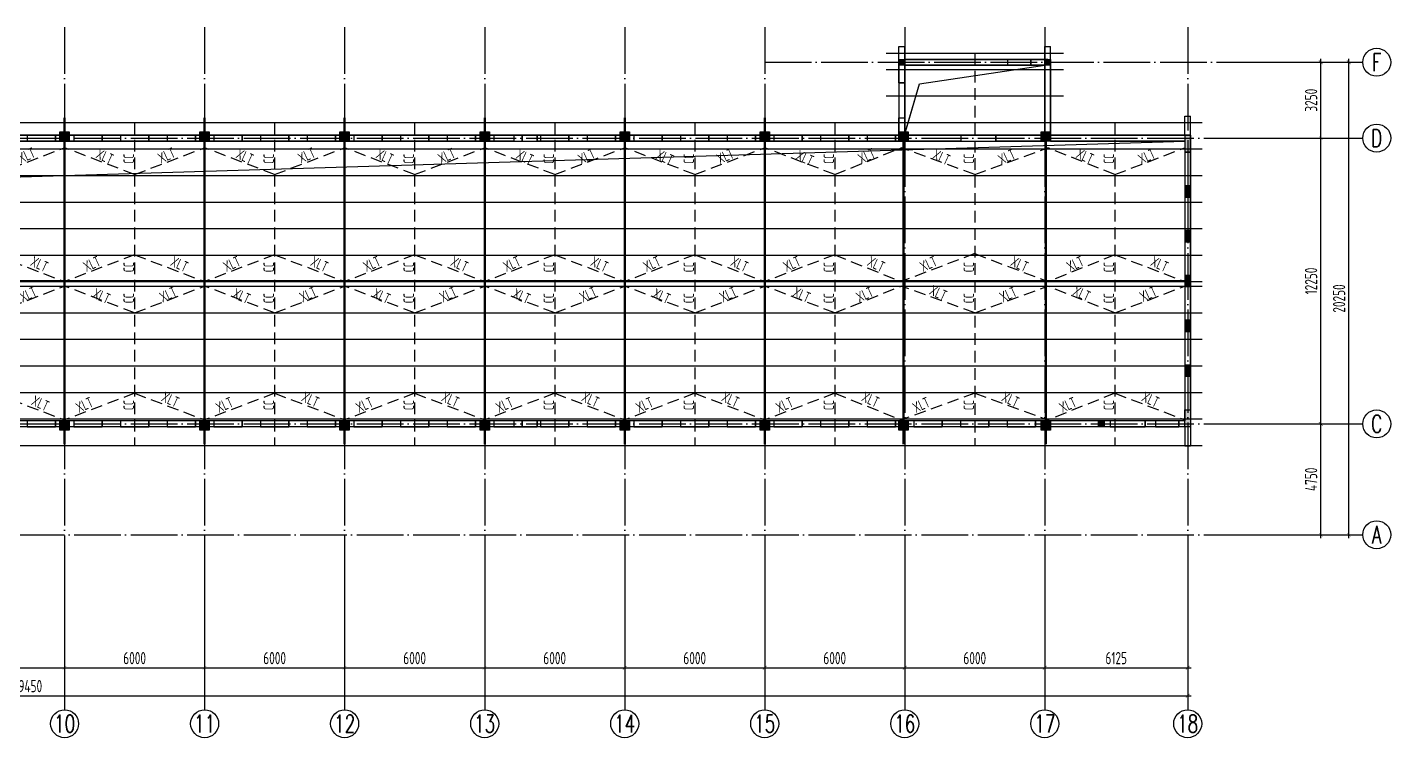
# Model space of a CAD drawing. Extents: x -159214 to 158333, y 7819 to 689505.
# Drawn here: x -100789 to -42364, y 282470 to 312920 of the extents above; entities that cross this region are included whole.
import ezdxf
from ezdxf.enums import TextEntityAlignment as Align

# ---------------------------------------------------------------- set-up
doc = ezdxf.new("R2010")
doc.units = 0
doc.header["$LTSCALE"] = 1000
doc.header["$PDMODE"] = 3
doc.linetypes.add('DASHED', pattern=[0.75, 0.5, -0.25])
doc.linetypes.add('DOTE', pattern=[2.42, 2, -0.2, 0.02, -0.2])
doc.layers.get('0').update_dxf_attribs({"linetype": 'CONTINUOUS'})
doc.layers.get('Defpoints').update_dxf_attribs({"linetype": 'CONTINUOUS'})
for name, color, linetype in [('d-一层结构平面', 4, 'CONTINUOUS'), ('d-檩条布置', 7, 'CONTINUOUS'), ('d-轴线', 7, 'CONTINUOUS'), ('系杆编号', 7, 'CONTINUOUS'), ('邓-AXIS', 1, 'DOTE'), ('邓-AXIS_DIM', 3, 'CONTINUOUS'), ('邓-AXIS_NUM', 7, 'CONTINUOUS'), ('邓-BEAM_BR', 4, 'DASHED'), ('邓-BEAM_WA', 4, 'DASHED'), ('邓-COLU', 7, 'CONTINUOUS'), ('邓-COLU_HATCH', 8, 'CONTINUOUS'), ('邓-DIM', 3, 'CONTINUOUS'), ('邓-STPM_RBEAM_THICK', 3, 'CONTINUOUS'), ('邓-STPM_SBEAM_THICK', 2, 'CONTINUOUS'), ('邓-STWM_PL_THIN', 2, 'CONTINUOUS'), ('邓-STWM_XLT_TNDSH', 6, 'DASHED'), ('邓-STWM_ZLT_TNDSH', 6, 'DASHED'), ('邓-TEXT', 7, 'CONTINUOUS'), ('邓-WALL', 2, 'CONTINUOUS'), ('邓-WALL_BR', 2, 'CONTINUOUS')]:
    doc.layers.add(name, color=color, linetype=linetype)
doc.styles.add('TSSD_Axis', font='complex.shx', dxfattribs={"width": 0.7, "bigfont": 'hztxt.shx'})
doc.styles.add('TSSD_Dimension', font='tssdeng.shx', dxfattribs={"width": 0.7, "bigfont": 'Hztxt.shx'})
doc.styles.add('TSSD_Label', font='tssdeng.shx', dxfattribs={"width": 0.7, "bigfont": 'Hztxt.shx'})
doc.dimstyles.new('TSSD_150_150', dxfattribs={"dimtxt": 525, "dimasz": 150, "dimexe": 150, "dimexo": 375, "dimgap": 150, "dimtad": 1, "dimdec": 0, "dimzin": 0, "dimdsep": 46, "dimtxsty": 'TSSD_Dimension', "dimblk": 'ARCHTICK', "dimblk1": 'ARCHTICK', "dimblk2": 'ARCHTICK', "dimcen": 0, "dimdle": 150, "dimclrt": 7, "dimadec": 0, "dimazin": 0, "dimtfac": 1, "dimtdec": 0, "dimtix": 1, "dimtmove": 2, "dimatfit": 3, "dimfxl": 1, "dimtolj": 1, "dimtzin": 0, "dimarcsym": 0})

# ---------------------------------------------------------------- blocks, each defined once
blk = doc.blocks.new('ts_axno')
at = {"color": 0, "linetype": 'ByBlock', "lineweight": -2}
blk.add_circle((0, 0), 0.5, dxfattribs=at)
at = {"color": 0, "linetype": 'ByBlock', "lineweight": -2, "style": 'TSSD_Axis', "width": 0.7}
blk.add_attdef('A', text='', height=0.6, dxfattribs=at).set_placement((0, 0), align=Align.MIDDLE_CENTER)
blk = doc.blocks.new('_ArchTick')
at = {"color": 0, "linetype": 'ByBlock', "const_width": 0.1}
blk.add_lwpolyline([(-0.53, -0.53), (0.53, 0.53)], dxfattribs=at)
blk = doc.blocks.new('*D138')
at = {"layer": 'Defpoints', "color": 0}
for p in [(45325, -18500), (51325, -18500), (51325, -22700)]:
    blk.add_point(p, dxfattribs=at)
at = {"layer": '邓-AXIS_DIM', "color": 0, "lineweight": -2}
for p, q in [((45325, -18875), (45325, -22850)), ((51325, -18875), (51325, -22850)), ((45175, -22700), (51475, -22700))]:
    blk.add_line(p, q, dxfattribs=at)
at = {"layer": '邓-AXIS_DIM', "color": 0, "lineweight": -2, "xscale": 150, "yscale": 150, "zscale": 150, "rotation": 180}
blk.add_blockref('_ArchTick', (45325, -22700), dxfattribs=at)
at = {"layer": '邓-AXIS_DIM', "color": 0, "lineweight": -2, "xscale": 150, "yscale": 150, "zscale": 150}
blk.add_blockref('_ArchTick', (51325, -22700), dxfattribs=at)
at = {"layer": '邓-AXIS_DIM', "color": 7, "insert": (48325, -22287.5), "char_height": 525, "attachment_point": 5, "style": 'TSSD_Dimension'}
blk.add_mtext('\\A1;6000', dxfattribs=at)
blk = doc.blocks.new('*D139')
at = {"layer": 'Defpoints', "color": 0}
for p in [(51325, -18500), (57325, -18500), (57325, -22700)]:
    blk.add_point(p, dxfattribs=at)
at = {"layer": '邓-AXIS_DIM', "color": 0, "lineweight": -2}
for p, q in [((51325, -18875), (51325, -22850)), ((57325, -18875), (57325, -22850)), ((51175, -22700), (57475, -22700))]:
    blk.add_line(p, q, dxfattribs=at)
at = {"layer": '邓-AXIS_DIM', "color": 0, "lineweight": -2, "xscale": 150, "yscale": 150, "zscale": 150, "rotation": 180}
blk.add_blockref('_ArchTick', (51325, -22700), dxfattribs=at)
at = {"layer": '邓-AXIS_DIM', "color": 0, "lineweight": -2, "xscale": 150, "yscale": 150, "zscale": 150}
blk.add_blockref('_ArchTick', (57325, -22700), dxfattribs=at)
at = {"layer": '邓-AXIS_DIM', "color": 7, "insert": (54325, -22287.5), "char_height": 525, "attachment_point": 5, "style": 'TSSD_Dimension'}
blk.add_mtext('\\A1;6000', dxfattribs=at)
blk = doc.blocks.new('*D140')
at = {"layer": 'Defpoints', "color": 0}
for p in [(57325, -18500), (63325, -18500), (63325, -22700)]:
    blk.add_point(p, dxfattribs=at)
at = {"layer": '邓-AXIS_DIM', "color": 0, "lineweight": -2}
for p, q in [((57325, -18875), (57325, -22850)), ((63325, -18875), (63325, -22850)), ((57175, -22700), (63475, -22700))]:
    blk.add_line(p, q, dxfattribs=at)
at = {"layer": '邓-AXIS_DIM', "color": 0, "lineweight": -2, "xscale": 150, "yscale": 150, "zscale": 150, "rotation": 180}
blk.add_blockref('_ArchTick', (57325, -22700), dxfattribs=at)
at = {"layer": '邓-AXIS_DIM', "color": 0, "lineweight": -2, "xscale": 150, "yscale": 150, "zscale": 150}
blk.add_blockref('_ArchTick', (63325, -22700), dxfattribs=at)
at = {"layer": '邓-AXIS_DIM', "color": 7, "insert": (60325, -22287.5), "char_height": 525, "attachment_point": 5, "style": 'TSSD_Dimension'}
blk.add_mtext('\\A1;6000', dxfattribs=at)
blk = doc.blocks.new('*D141')
at = {"layer": 'Defpoints', "color": 0}
for p in [(63325, -18500), (69325, -18500), (69325, -22700)]:
    blk.add_point(p, dxfattribs=at)
at = {"layer": '邓-AXIS_DIM', "color": 0, "lineweight": -2}
for p, q in [((63325, -18875), (63325, -22850)), ((69325, -18875), (69325, -22850)), ((63175, -22700), (69475, -22700))]:
    blk.add_line(p, q, dxfattribs=at)
at = {"layer": '邓-AXIS_DIM', "color": 0, "lineweight": -2, "xscale": 150, "yscale": 150, "zscale": 150, "rotation": 180}
blk.add_blockref('_ArchTick', (63325, -22700), dxfattribs=at)
at = {"layer": '邓-AXIS_DIM', "color": 0, "lineweight": -2, "xscale": 150, "yscale": 150, "zscale": 150}
blk.add_blockref('_ArchTick', (69325, -22700), dxfattribs=at)
at = {"layer": '邓-AXIS_DIM', "color": 7, "insert": (66325, -22287.5), "char_height": 525, "attachment_point": 5, "style": 'TSSD_Dimension'}
blk.add_mtext('\\A1;6000', dxfattribs=at)
blk = doc.blocks.new('*D142')
at = {"layer": 'Defpoints', "color": 0}
for p in [(69325, -18500), (75325, -18500), (75325, -22700)]:
    blk.add_point(p, dxfattribs=at)
at = {"layer": '邓-AXIS_DIM', "color": 0, "lineweight": -2}
for p, q in [((69325, -18875), (69325, -22850)), ((75325, -18875), (75325, -22850)), ((69175, -22700), (75475, -22700))]:
    blk.add_line(p, q, dxfattribs=at)
at = {"layer": '邓-AXIS_DIM', "color": 0, "lineweight": -2, "xscale": 150, "yscale": 150, "zscale": 150, "rotation": 180}
blk.add_blockref('_ArchTick', (69325, -22700), dxfattribs=at)
at = {"layer": '邓-AXIS_DIM', "color": 0, "lineweight": -2, "xscale": 150, "yscale": 150, "zscale": 150}
blk.add_blockref('_ArchTick', (75325, -22700), dxfattribs=at)
at = {"layer": '邓-AXIS_DIM', "color": 7, "insert": (72325, -22287.5), "char_height": 525, "attachment_point": 5, "style": 'TSSD_Dimension'}
blk.add_mtext('\\A1;6000', dxfattribs=at)
blk = doc.blocks.new('*D143')
at = {"layer": 'Defpoints', "color": 0}
for p in [(75325, -18500), (81325, -18500), (81325, -22700)]:
    blk.add_point(p, dxfattribs=at)
at = {"layer": '邓-AXIS_DIM', "color": 0, "lineweight": -2}
for p, q in [((75325, -18875), (75325, -22850)), ((81325, -18875), (81325, -22850)), ((75175, -22700), (81475, -22700))]:
    blk.add_line(p, q, dxfattribs=at)
at = {"layer": '邓-AXIS_DIM', "color": 0, "lineweight": -2, "xscale": 150, "yscale": 150, "zscale": 150, "rotation": 180}
blk.add_blockref('_ArchTick', (75325, -22700), dxfattribs=at)
at = {"layer": '邓-AXIS_DIM', "color": 0, "lineweight": -2, "xscale": 150, "yscale": 150, "zscale": 150}
blk.add_blockref('_ArchTick', (81325, -22700), dxfattribs=at)
at = {"layer": '邓-AXIS_DIM', "color": 7, "insert": (78325, -22287.5), "char_height": 525, "attachment_point": 5, "style": 'TSSD_Dimension'}
blk.add_mtext('\\A1;6000', dxfattribs=at)
blk = doc.blocks.new('*D144')
at = {"layer": 'Defpoints', "color": 0}
for p in [(81325, -18500), (87325, -18500), (87325, -22700)]:
    blk.add_point(p, dxfattribs=at)
at = {"layer": '邓-AXIS_DIM', "color": 0, "lineweight": -2}
for p, q in [((81325, -18875), (81325, -22850)), ((87325, -18875), (87325, -22850)), ((81175, -22700), (87475, -22700))]:
    blk.add_line(p, q, dxfattribs=at)
at = {"layer": '邓-AXIS_DIM', "color": 0, "lineweight": -2, "xscale": 150, "yscale": 150, "zscale": 150, "rotation": 180}
blk.add_blockref('_ArchTick', (81325, -22700), dxfattribs=at)
at = {"layer": '邓-AXIS_DIM', "color": 0, "lineweight": -2, "xscale": 150, "yscale": 150, "zscale": 150}
blk.add_blockref('_ArchTick', (87325, -22700), dxfattribs=at)
at = {"layer": '邓-AXIS_DIM', "color": 7, "insert": (84325, -22287.5), "char_height": 525, "attachment_point": 5, "style": 'TSSD_Dimension'}
blk.add_mtext('\\A1;6000', dxfattribs=at)
blk = doc.blocks.new('*D145')
at = {"layer": 'Defpoints', "color": 0}
for p in [(87325, -18500), (93325, -18500), (93325, -22700)]:
    blk.add_point(p, dxfattribs=at)
at = {"layer": '邓-AXIS_DIM', "color": 0, "lineweight": -2}
for p, q in [((87325, -18875), (87325, -22850)), ((93325, -18875), (93325, -22850)), ((87175, -22700), (93475, -22700))]:
    blk.add_line(p, q, dxfattribs=at)
at = {"layer": '邓-AXIS_DIM', "color": 0, "lineweight": -2, "xscale": 150, "yscale": 150, "zscale": 150, "rotation": 180}
blk.add_blockref('_ArchTick', (87325, -22700), dxfattribs=at)
at = {"layer": '邓-AXIS_DIM', "color": 0, "lineweight": -2, "xscale": 150, "yscale": 150, "zscale": 150}
blk.add_blockref('_ArchTick', (93325, -22700), dxfattribs=at)
at = {"layer": '邓-AXIS_DIM', "color": 7, "insert": (90325, -22287.5), "char_height": 525, "attachment_point": 5, "style": 'TSSD_Dimension'}
blk.add_mtext('\\A1;6000', dxfattribs=at)
blk = doc.blocks.new('*D146')
at = {"layer": 'Defpoints', "color": 0}
for p in [(93325, -18500), (99450, -18500), (99450, -22700)]:
    blk.add_point(p, dxfattribs=at)
at = {"layer": '邓-AXIS_DIM', "color": 0, "lineweight": -2}
for p, q in [((93325, -18875), (93325, -22850)), ((99450, -18875), (99450, -22850)), ((93175, -22700), (99600, -22700))]:
    blk.add_line(p, q, dxfattribs=at)
at = {"layer": '邓-AXIS_DIM', "color": 0, "lineweight": -2, "xscale": 150, "yscale": 150, "zscale": 150, "rotation": 180}
blk.add_blockref('_ArchTick', (93325, -22700), dxfattribs=at)
at = {"layer": '邓-AXIS_DIM', "color": 0, "lineweight": -2, "xscale": 150, "yscale": 150, "zscale": 150}
blk.add_blockref('_ArchTick', (99450, -22700), dxfattribs=at)
at = {"layer": '邓-AXIS_DIM', "color": 7, "insert": (96387.5, -22287.5), "char_height": 525, "attachment_point": 5, "style": 'TSSD_Dimension'}
blk.add_mtext('\\A1;6125', dxfattribs=at)
blk = doc.blocks.new('*D147')
at = {"layer": 'Defpoints', "color": 0}
for p in [(0, -18500), (99450, -18500), (99450, -23900)]:
    blk.add_point(p, dxfattribs=at)
at = {"layer": '邓-AXIS_DIM', "color": 0, "lineweight": -2}
for p, q in [((0, -18875), (0, -24050)), ((99450, -18875), (99450, -24050)), ((-150, -23900), (99600, -23900))]:
    blk.add_line(p, q, dxfattribs=at)
at = {"layer": '邓-AXIS_DIM', "color": 0, "lineweight": -2, "xscale": 150, "yscale": 150, "zscale": 150, "rotation": 180}
blk.add_blockref('_ArchTick', (0, -23900), dxfattribs=at)
at = {"layer": '邓-AXIS_DIM', "color": 0, "lineweight": -2, "xscale": 150, "yscale": 150, "zscale": 150}
blk.add_blockref('_ArchTick', (99450, -23900), dxfattribs=at)
at = {"layer": '邓-AXIS_DIM', "color": 7, "insert": (49725, -23487.5), "char_height": 525, "attachment_point": 5, "style": 'TSSD_Dimension'}
blk.add_mtext('\\A1;99450', dxfattribs=at)
blk = doc.blocks.new('*D161')
at = {"layer": 'Defpoints', "color": 0}
for p in [(100950, -12250), (105150, -12250), (100871, -17000)]:
    blk.add_point(p, dxfattribs=at)
at = {"layer": '邓-AXIS_DIM', "color": 0, "lineweight": -2}
for p, q in [((101325, -12250), (105300, -12250)), ((105150, -17150), (105150, -12100)), ((101246, -17000), (105300, -17000))]:
    blk.add_line(p, q, dxfattribs=at)
at = {"layer": '邓-AXIS_DIM', "color": 0, "lineweight": -2, "xscale": 150, "yscale": 150, "zscale": 150}
for p, rotation in [((105150, -12250), 90), ((105150, -17000), 270)]:
    blk.add_blockref('_ArchTick', p, dxfattribs=dict(at, rotation=rotation))
at = {"layer": '邓-AXIS_DIM', "color": 7, "insert": (104738, -14625), "char_height": 525, "attachment_point": 5, "rotation": 90, "style": 'TSSD_Dimension'}
blk.add_mtext('\\A1;4750', dxfattribs=at)
blk = doc.blocks.new('*D162')
at = {"layer": 'Defpoints', "color": 0}
for p in [(100950, 0), (105150, 0), (100950, -12250)]:
    blk.add_point(p, dxfattribs=at)
at = {"layer": '邓-AXIS_DIM', "color": 0, "lineweight": -2}
for p, q in [((105150, -12400), (105150, 150)), ((101325, 0), (105300, 0)), ((101325, -12250), (105300, -12250))]:
    blk.add_line(p, q, dxfattribs=at)
at = {"layer": '邓-AXIS_DIM', "color": 0, "lineweight": -2, "xscale": 150, "yscale": 150, "zscale": 150}
for p, rotation in [((105150, 0), 90), ((105150, -12250), 270)]:
    blk.add_blockref('_ArchTick', p, dxfattribs=dict(at, rotation=rotation))
at = {"layer": '邓-AXIS_DIM', "color": 7, "insert": (104737.5, -6125), "char_height": 525, "attachment_point": 5, "rotation": 90, "style": 'TSSD_Dimension'}
blk.add_mtext('\\A1;12250', dxfattribs=at)
blk = doc.blocks.new('*D163')
at = {"layer": 'Defpoints', "color": 0}
for p in [(100950, 3250), (105150, 3250), (100950, 0)]:
    blk.add_point(p, dxfattribs=at)
at = {"layer": '邓-AXIS_DIM', "color": 0, "lineweight": -2}
for p, q in [((101325, 3250), (105300, 3250)), ((105150, -150), (105150, 3400)), ((101325, 0), (105300, 0))]:
    blk.add_line(p, q, dxfattribs=at)
at = {"layer": '邓-AXIS_DIM', "color": 0, "lineweight": -2, "xscale": 150, "yscale": 150, "zscale": 150}
for p, rotation in [((105150, 3250), 90), ((105150, 0), 270)]:
    blk.add_blockref('_ArchTick', p, dxfattribs=dict(at, rotation=rotation))
at = {"layer": '邓-AXIS_DIM', "color": 7, "insert": (104737.5, 1625), "char_height": 525, "attachment_point": 5, "rotation": 90, "style": 'TSSD_Dimension'}
blk.add_mtext('\\A1;3250', dxfattribs=at)
blk = doc.blocks.new('*D164')
at = {"layer": 'Defpoints', "color": 0}
for p in [(100950, 3250), (106350, 3250), (100950, -17000)]:
    blk.add_point(p, dxfattribs=at)
at = {"layer": '邓-AXIS_DIM', "color": 0, "lineweight": -2}
for p, q in [((101325, 3250), (106500, 3250)), ((106350, -17150), (106350, 3400)), ((101325, -17000), (106500, -17000))]:
    blk.add_line(p, q, dxfattribs=at)
at = {"layer": '邓-AXIS_DIM', "color": 0, "lineweight": -2, "xscale": 150, "yscale": 150, "zscale": 150}
for p, rotation in [((106350, 3250), 90), ((106350, -17000), 270)]:
    blk.add_blockref('_ArchTick', p, dxfattribs=dict(at, rotation=rotation))
at = {"layer": '邓-AXIS_DIM', "color": 7, "insert": (105937.5, -6875), "char_height": 525, "attachment_point": 5, "rotation": 90, "style": 'TSSD_Dimension'}
blk.add_mtext('\\A1;20250', dxfattribs=at)
blk = doc.blocks.new('Ts_Dk')
at = {"color": 0, "linetype": 'DASHED'}
for p, q in [((0.5, 0.5), (-0.5, 0.5)), ((-0.5, -0.5), (0.5, -0.5))]:
    blk.add_line(p, q, dxfattribs=at)
at = {"color": 0, "linetype": 'ByBlock'}
for p, q in [((-0.5, 0.5), (-0.5, -0.5)), ((0.5, -0.5), (0.5, 0.5))]:
    blk.add_line(p, q, dxfattribs=at)
at = {"color": 0, "linetype": 'ByBlock', "width": 0.7}
blk.add_attdef('DK', text='', height=0.01, dxfattribs=at).set_placement((0, 1.5), align=Align.BOTTOM_CENTER)
blk = doc.blocks.new('蛋种鸡舍一层结构')
at = {"layer": '邓-COLU_HATCH'}
for points in [[(87075, 3375), (87325, 3375), (87325, 3125), (87075, 3125)], [(93325, 3375), (93575, 3375), (93575, 3125), (93325, 3125)], [(2875, -605), (3125, -605), (3125, 125), (2875, 125)], [(9475, 275), (9875, 275), (9875, -125), (9475, -125)], [(15125, 280), (15525, 280), (15525, -120), (15125, -120)], [(21125, 275), (21525, 275), (21525, -125), (21125, -125)], [(27125, 275), (27525, 275), (27525, -125), (27125, -125)], [(33125, 275), (33525, 275), (33525, -125), (33125, -125)], [(39125, 275), (39525, 275), (39525, -125), (39125, -125)], [(45125, 275), (45525, 275), (45525, -125), (45125, -125)], [(51125, 275), (51525, 275), (51525, -125), (51125, -125)], [(57125, 275), (57525, 275), (57525, -125), (57125, -125)], [(63125, 275), (63525, 275), (63525, -125), (63125, -125)], [(69125, 275), (69525, 275), (69525, -125), (69125, -125)], [(75125, 275), (75525, 275), (75525, -125), (75125, -125)], [(81125, 275), (81525, 275), (81525, -125), (81125, -125)], [(87075, 275), (87475, 275), (87475, -125), (87075, -125)], [(93175, 275), (93575, 275), (93575, -125), (93175, -125)], [(99325, -605), (99575, -605), (99575, 125), (99325, 125)], [(99325, -605), (99575, -605), (99575, 125), (99325, 125)], [(99325, -2525), (99575, -2525), (99575, -2045), (99325, -2045)], [(99325, -2525), (99575, -2525), (99575, -2045), (99325, -2045)], [(99325, -4445), (99575, -4445), (99575, -3965), (99325, -3965)], [(99325, -4445), (99575, -4445), (99575, -3965), (99325, -3965)], [(2875, -6365), (3125, -6365), (3125, -5885), (2875, -5885)], [(99325, -6365), (99575, -6365), (99575, -5885), (99325, -5885)], [(99325, -6365), (99575, -6365), (99575, -5885), (99325, -5885)], [(99325, -8285), (99575, -8285), (99575, -7805), (99325, -7805)], [(99325, -8285), (99575, -8285), (99575, -7805), (99325, -7805)], [(99325, -10205), (99575, -10205), (99575, -9725), (99325, -9725)], [(99325, -10205), (99575, -10205), (99575, -9725), (99325, -9725)], [(2875, -11645), (3125, -11645), (3125, -12375), (2875, -12375)], [(99325, -11645), (99575, -11645), (99575, -12375), (99325, -12375)], [(99325, -11645), (99575, -11645), (99575, -12375), (99325, -12375)], [(9475, -12125), (9875, -12125), (9875, -12525), (9475, -12525)], [(15125, -12125), (15525, -12125), (15525, -12525), (15125, -12525)], [(21125, -12125), (21525, -12125), (21525, -12525), (21125, -12525)], [(27125, -12125), (27525, -12125), (27525, -12525), (27125, -12525)], [(33125, -12125), (33525, -12125), (33525, -12525), (33125, -12525)], [(39125, -12125), (39525, -12125), (39525, -12525), (39125, -12525)], [(45125, -12125), (45525, -12125), (45525, -12525), (45125, -12525)], [(51125, -12125), (51525, -12125), (51525, -12525), (51125, -12525)], [(57125, -12125), (57525, -12125), (57525, -12525), (57125, -12525)], [(63125, -12125), (63525, -12125), (63525, -12525), (63125, -12525)], [(69125, -12125), (69525, -12125), (69525, -12525), (69125, -12525)], [(75125, -12125), (75525, -12125), (75525, -12525), (75125, -12525)], [(81125, -12125), (81525, -12125), (81525, -12525), (81125, -12525)], [(87075, -12125), (87475, -12125), (87475, -12525), (87075, -12525)], [(93175, -12125), (93575, -12125), (93575, -12525), (93175, -12525)], [(2875, -16875), (3125, -16875), (3125, -17125), (2875, -17125)], [(5775, -16875), (6225, -16875), (6225, -17125), (5775, -17125)], [(9625, -16875), (9875, -16875), (9875, -17125), (9625, -17125)], [(9625, -16875), (9875, -16875), (9875, -17125), (9625, -17125)]]:
    blk.add_hatch(color=256, dxfattribs=at).paths.add_polyline_path(points)
at = {"layer": '邓-COLU'}
for points in [[(87075, 3375), (87325, 3375), (87325, 3125), (87075, 3125)], [(93325, 3375), (93575, 3375), (93575, 3125), (93325, 3125)], [(2875, -605), (3125, -605), (3125, 125), (2875, 125)], [(9475, 275), (9875, 275), (9875, -125), (9475, -125)], [(15125, 280), (15525, 280), (15525, -120), (15125, -120)], [(27125, 275), (27525, 275), (27525, -125), (27125, -125)], [(33125, 275), (33525, 275), (33525, -125), (33125, -125)], [(39125, 275), (39525, 275), (39525, -125), (39125, -125)], [(45125, 275), (45525, 275), (45525, -125), (45125, -125)], [(51125, 275), (51525, 275), (51525, -125), (51125, -125)], [(57125, 275), (57525, 275), (57525, -125), (57125, -125)], [(63125, 275), (63525, 275), (63525, -125), (63125, -125)], [(69125, 275), (69525, 275), (69525, -125), (69125, -125)], [(75125, 275), (75525, 275), (75525, -125), (75125, -125)], [(81125, 275), (81525, 275), (81525, -125), (81125, -125)], [(87075, 275), (87475, 275), (87475, -125), (87075, -125)], [(93175, 275), (93575, 275), (93575, -125), (93175, -125)], [(99325, -605), (99575, -605), (99575, 125), (99325, 125)], [(99325, -2525), (99575, -2525), (99575, -2045), (99325, -2045)], [(99325, -4445), (99575, -4445), (99575, -3965), (99325, -3965)], [(2875, -6365), (3125, -6365), (3125, -5885), (2875, -5885)], [(99325, -6365), (99575, -6365), (99575, -5885), (99325, -5885)], [(99325, -8285), (99575, -8285), (99575, -7805), (99325, -7805)], [(99325, -10205), (99575, -10205), (99575, -9725), (99325, -9725)], [(2875, -11645), (3125, -11645), (3125, -12375), (2875, -12375)], [(99325, -11645), (99575, -11645), (99575, -12375), (99325, -12375)], [(9475, -12125), (9875, -12125), (9875, -12525), (9475, -12525)], [(15125, -12125), (15525, -12125), (15525, -12525), (15125, -12525)], [(27125, -12125), (27525, -12125), (27525, -12525), (27125, -12525)], [(33125, -12125), (33525, -12125), (33525, -12525), (33125, -12525)], [(39125, -12125), (39525, -12125), (39525, -12525), (39125, -12525)], [(45125, -12125), (45525, -12125), (45525, -12525), (45125, -12525)], [(51125, -12125), (51525, -12125), (51525, -12525), (51125, -12525)], [(57125, -12125), (57525, -12125), (57525, -12525), (57125, -12525)], [(63125, -12125), (63525, -12125), (63525, -12525), (63125, -12525)], [(69125, -12125), (69525, -12125), (69525, -12525), (69125, -12525)], [(75125, -12125), (75525, -12125), (75525, -12525), (75125, -12525)], [(81125, -12125), (81525, -12125), (81525, -12525), (81125, -12525)], [(87075, -12125), (87475, -12125), (87475, -12525), (87075, -12525)], [(93175, -12125), (93575, -12125), (93575, -12525), (93175, -12525)], [(2875, -16875), (3125, -16875), (3125, -17125), (2875, -17125)], [(5775, -16875), (6225, -16875), (6225, -17125), (5775, -17125)], [(9625, -16875), (9875, -16875), (9875, -17125), (9625, -17125)]]:
    blk.add_lwpolyline(points, close=True, dxfattribs=at)
at = {"layer": '邓-COLU', "elevation": 0}
for points in [[(21125, 275), (21525, 275), (21525, -125), (21125, -125)], [(21125, -12125), (21525, -12125), (21525, -12525), (21125, -12525)]]:
    blk.add_lwpolyline(points, close=True, dxfattribs=at)
blk = doc.blocks.new('2.9米高墙体')
at = {"layer": '邓-COLU_HATCH'}
blk.add_hatch(color=256, dxfattribs=at).paths.add_polyline_path([(92625, -12135), (92875, -12135), (92875, -12385), (92625, -12385)])
at = {"layer": '邓-COLU', "elevation": 0}
blk.add_lwpolyline([(92625, -12135), (92875, -12135), (92875, -12385), (92625, -12385)], close=True, dxfattribs=at)
at = {"layer": '邓-DIM'}
blk.add_line((84075, -135), (84325, -135), dxfattribs=at)
at = {"layer": '邓-TEXT'}
blk.add_lwpolyline([(84325, 165), (84952, 2313), (90324, 3115)], dxfattribs=at)
at = {"layer": '邓-WALL'}
for p, q in [((84075, 3365), (90575, 3365)), ((84075, 2365), (84075, 3365)), ((84325, 3115), (90325, 3115)), ((84325, 2365), (84325, 3115)), ((90325, 3115), (90325, 115)), ((90575, 3365), (90575, 115)), ((84075, 2365), (84325, 2365)), ((84075, 165), (84075, 865)), ((84075, 865), (84325, 865)), ((84325, -135), (84325, 865)), ((96575, 115), (96325, 115)), ((96325, 115), (96325, -615)), ((96575, 115), (96575, -615)), ((90575, -135), (90325, -135)), ((96325, -615), (96575, -615)), ((96325, -11655), (96575, -11655)), ((96325, -11655), (96325, -12135)), ((96575, -11655), (96575, -12385)), ((96575, -12385), (96325, -12385))]:
    blk.add_line(p, q, dxfattribs=at)
at = {"layer": '邓-WALL_BR'}
for p, q in [((67575, 115), (38575, 115)), ((67575, 115), (67575, -135)), ((68575, 115), (68575, -135)), ((84025, 115), (68575, 115)), ((86725, 115), (84325, 115)), ((86725, 115), (86725, -135)), ((90325, 115), (88225, 115)), ((88225, 115), (88225, -135)), ((96325, 115), (90575, 115)), ((67575, -135), (38575, -135)), ((84075, -135), (68575, -135)), ((86725, -135), (84325, -135)), ((90325, -135), (88225, -135)), ((96325, -135), (90575, -135)), ((67575, -12135), (38575, -12135)), ((67575, -12135), (67575, -12385)), ((93125, -12135), (68575, -12135)), ((68575, -12135), (68575, -12385)), ((93125, -12135), (93125, -12385)), ((94625, -12135), (94625, -12385)), ((95075, -12135), (94625, -12135)), ((95075, -12135), (95075, -12385)), ((96325, -12135), (96075, -12135)), ((96075, -12135), (96075, -12385)), ((67575, -12385), (38575, -12385)), ((93125, -12385), (68575, -12385)), ((95075, -12385), (94625, -12385)), ((96325, -12385), (96075, -12385))]:
    blk.add_line(p, q, dxfattribs=at)
at = {"layer": 'd-一层结构平面'}
blk.add_blockref('蛋种鸡舍一层结构', (-3000, -10), dxfattribs=at)
at = {"layer": '邓-BEAM_BR'}
for p, xscale, yscale, zscale in [((68075, -10), 1000, 250.0000000002328, 1000), ((87475, -10), 1500.000000000116, 250, 1500.000000000116), ((68075, -12260), 1000, 250.0000000002328, 1000), ((93875, -12260), 1500, 250.0000000001746, 1500), ((95575, -12260), 999.9999999998836, 250.0000000001746, 999.9999999998836)]:
    blk.add_blockref('Ts_Dk', p, dxfattribs=dict(at, xscale=xscale, yscale=yscale, zscale=zscale))
at = {"layer": '邓-BEAM_WA', "yscale": 250.0000000001164, "rotation": 90}
for p, xscale, zscale in [((84200, 1615), 1500, 1500), ((96450, -6135), 11040, 10000)]:
    blk.add_blockref('Ts_Dk', p, dxfattribs=dict(at, xscale=xscale, zscale=zscale))
blk = doc.blocks.new('4.4标高墙体')
at = {"layer": '邓-TEXT'}
for points in [[(84325, -1575), (84952, 568), (90324, 1375)], [(125, -13875), (3056, -4744), (96325, -1880)]]:
    blk.add_lwpolyline(points, dxfattribs=at)
at = {"layer": '邓-WALL'}
for p, q in [((84075, 1620), (88725, 1620)), ((84075, 620), (84075, 1620)), ((84325, 1370), (88725, 1370)), ((84325, 620), (84325, 1370)), ((88725, 1620), (88725, 1370)), ((89725, 1620), (89725, 1370)), ((89725, 1620), (90575, 1620)), ((89725, 1370), (90325, 1370)), ((90325, 1370), (90325, -1630)), ((90575, 1620), (90575, -1630)), ((84075, 620), (84325, 620)), ((84075, -1630), (84075, -880)), ((84075, -880), (84325, -880)), ((84325, -1630), (84325, -880)), ((84075, -1880), (84325, -1880)), ((90575, -1880), (90325, -1880))]:
    blk.add_line(p, q, dxfattribs=at)
at = {"layer": '邓-WALL_BR'}
for p, q in [((21375, -1630), (84075, -1630)), ((84325, -1630), (86725, -1630)), ((86725, -1630), (86725, -1880)), ((88225, -1630), (88225, -1880)), ((88225, -1630), (90325, -1630)), ((90575, -1630), (96575, -1630)), ((96575, -1630), (96575, -2360)), ((21375, -1880), (84075, -1880)), ((84325, -1880), (86725, -1880)), ((88225, -1880), (90325, -1880)), ((90575, -1880), (96325, -1880)), ((96325, -1880), (96325, -2360)), ((96325, -2360), (96575, -2360)), ((96325, -13400), (96575, -13400)), ((96325, -13400), (96325, -13880)), ((96575, -13400), (96575, -14130)), ((96325, -13880), (21375, -13880)), ((96575, -14130), (21375, -14130))]:
    blk.add_line(p, q, dxfattribs=at)
at = {"layer": 'd-一层结构平面'}
blk.add_blockref('蛋种鸡舍一层结构', (-3000, -1755), dxfattribs=at)
at = {"layer": '邓-BEAM_BR', "xscale": 1500.000000007567, "yscale": 250, "zscale": 1000}
blk.add_blockref('Ts_Dk', (87475, -1755), dxfattribs=at)
at = {"layer": '邓-BEAM_BR', "xscale": 11040.05501177179, "yscale": 249.9999999998836, "zscale": 10000, "rotation": 90}
blk.add_blockref('Ts_Dk', (96450, -7880), dxfattribs=at)
at = {"layer": '邓-BEAM_WA', "xscale": 1000, "yscale": 250, "zscale": 1000}
blk.add_blockref('Ts_Dk', (89225, 1495), dxfattribs=at)
at = {"layer": '邓-BEAM_WA', "xscale": 1500.000000000058, "yscale": 250.0000000001165, "zscale": 999.9999999999416, "rotation": 90}
blk.add_blockref('Ts_Dk', (84200, -130), dxfattribs=at)
blk = doc.blocks.new('6.8米墙体')
at = {"layer": '系杆编号'}
for p, q in [((87075, 1620), (87075, 2170)), ((87075, 2170), (87325, 2170)), ((87325, 1620), (87325, 2170)), ((93325, 1620), (93325, 2170)), ((93325, 2170), (93575, 2170)), ((93575, 1620), (93575, 2170)), ((87075, 1620), (87325, 1620)), ((93325, 1620), (93575, 1620)), ((99325, -1630, 0), (99325, -810, 0)), ((99325, -810, 0), (99575, -810, 0)), ((99575, -1630, 0), (99575, -810, 0)), ((99325, -14130, 0), (99325, -14950, 0)), ((99575, -14130, 0), (99575, -14950, 0)), ((99325, -14950, 0), (99575, -14950, 0))]:
    blk.add_line(p, q, dxfattribs=at)
at = {"layer": '邓-WALL_BR'}
for p, q in [((87075, 1370), (87075, -1480)), ((93450, 1620), (87324, 1620)), ((93324, 1370), (87325, 1370)), ((87325, 1370), (87325, -1480)), ((93325, -1480), (93325, 1370)), ((93575, -1480), (93575, 1620)), ((50935, -1630), (50935, -1880)), ((50935, -1630), (51715, -1630)), ((51715, -1630), (51715, -1880)), ((52935, -1630), (52935, -1880)), ((52935, -1630), (53715, -1630)), ((53715, -1630), (53715, -1880)), ((54935, -1630), (54935, -1880)), ((54935, -1630), (55715, -1630)), ((55715, -1630), (55715, -1880)), ((56935, -1630), (56935, -1880)), ((56935, -1630), (57715, -1630)), ((57715, -1630), (57715, -1880)), ((58935, -1630), (58935, -1880)), ((58935, -1630), (59715, -1630)), ((59715, -1630), (59715, -1880)), ((60935, -1630), (60935, -1880)), ((60935, -1630), (61715, -1630)), ((61715, -1630), (61715, -1880)), ((62935, -1630), (62935, -1880)), ((62935, -1630), (63715, -1630)), ((63715, -1630), (63715, -1880)), ((64935, -1630), (64935, -1880)), ((64935, -1630), (65715, -1630)), ((65715, -1630), (65715, -1880)), ((66935, -1630), (66935, -1880)), ((66935, -1630), (67715, -1630)), ((67715, -1630), (67715, -1880)), ((68935, -1630), (68935, -1880)), ((68935, -1630), (69715, -1630)), ((69715, -1630), (69715, -1880)), ((70935, -1630), (70935, -1880)), ((70935, -1630), (71715, -1630)), ((71715, -1630), (71715, -1880)), ((72935, -1630), (72935, -1880)), ((72935, -1630), (73715, -1630)), ((73715, -1630), (73715, -1880)), ((74935, -1630), (74935, -1880)), ((74935, -1630), (75715, -1630)), ((75715, -1630), (75715, -1880)), ((76935, -1630), (76935, -1880)), ((76935, -1630), (77715, -1630)), ((77715, -1630), (77715, -1880)), ((78935, -1630), (78935, -1880)), ((78935, -1630), (79715, -1630)), ((79715, -1630), (79715, -1880)), ((80935, -1630), (80935, -1880)), ((80935, -1630), (81715, -1630)), ((81715, -1630), (81715, -1880)), ((82935, -1630), (82935, -1880)), ((82935, -1630), (83715, -1630)), ((83715, -1630), (83715, -1880)), ((84935, -1630), (84935, -1880)), ((84935, -1630), (85715, -1630)), ((85715, -1630), (85715, -1880)), ((86935, -1630), (86935, -1880)), ((86935, -1630), (87075, -1630)), ((87475, -1630), (93175, -1630)), ((93575, -1630), (99575, -1630)), ((99575, -1630), (99575, -14130)), ((50935, -1880), (51715, -1880)), ((52935, -1880), (53715, -1880)), ((54935, -1880), (55715, -1880)), ((56935, -1880), (57715, -1880)), ((58935, -1880), (59715, -1880)), ((60935, -1880), (61715, -1880)), ((62935, -1880), (63715, -1880)), ((64935, -1880), (65715, -1880)), ((66935, -1880), (67715, -1880)), ((68935, -1880), (69715, -1880)), ((70935, -1880), (71715, -1880)), ((72935, -1880), (73715, -1880)), ((74935, -1880), (75715, -1880)), ((76935, -1880), (77715, -1880)), ((78935, -1880), (79715, -1880)), ((80935, -1880), (81715, -1880)), ((82935, -1880), (83715, -1880)), ((84935, -1880), (85715, -1880)), ((86935, -1880), (87075, -1880)), ((87475, -1880), (93175, -1880)), ((93575, -1880), (99325, -1880)), ((99325, -1880), (99325, -13880)), ((50935, -13880), (50935, -14130)), ((51715, -13880), (50935, -13880)), ((51715, -13880), (51715, -14130)), ((52935, -13880), (52935, -14130)), ((53715, -13880), (52935, -13880)), ((53715, -13880), (53715, -14130)), ((54935, -13880), (54935, -14130)), ((55715, -13880), (54935, -13880)), ((55715, -13880), (55715, -14130)), ((56935, -13880), (56935, -14130)), ((57715, -13880), (56935, -13880)), ((57715, -13880), (57715, -14130)), ((58935, -13880), (58935, -14130)), ((59715, -13880), (58935, -13880)), ((59715, -13880), (59715, -14130)), ((60935, -13880), (60935, -14130)), ((61715, -13880), (60935, -13880)), ((61715, -13880), (61715, -14130)), ((62935, -13880), (62935, -14130)), ((63715, -13880), (62935, -13880)), ((63715, -13880), (63715, -14130)), ((64935, -13880), (64935, -14130)), ((65715, -13880), (64935, -13880)), ((65715, -13880), (65715, -14130)), ((66935, -13880), (66935, -14130)), ((67715, -13880), (66935, -13880)), ((67715, -13880), (67715, -14130)), ((68935, -13880), (68935, -14130)), ((69715, -13880), (68935, -13880)), ((69715, -13880), (69715, -14130)), ((70935, -13880), (70935, -14130)), ((71715, -13880), (70935, -13880)), ((71715, -13880), (71715, -14130)), ((72935, -13880), (72935, -14130)), ((73715, -13880), (72935, -13880)), ((73715, -13880), (73715, -14130)), ((74935, -13880), (74935, -14130)), ((75715, -13880), (74935, -13880)), ((75715, -13880), (75715, -14130)), ((76935, -13880), (76935, -14130)), ((77715, -13880), (76935, -13880)), ((77715, -13880), (77715, -14130)), ((78935, -13880), (78935, -14130)), ((79715, -13880), (78935, -13880)), ((79715, -13880), (79715, -14130)), ((80935, -13880), (80935, -14130)), ((81715, -13880), (80935, -13880)), ((81715, -13880), (81715, -14130)), ((82935, -13880), (82935, -14130)), ((83715, -13880), (82935, -13880)), ((83715, -13880), (83715, -14130)), ((84935, -13880), (84935, -14130)), ((85715, -13880), (84935, -13880)), ((85715, -13880), (85715, -14130)), ((86935, -13880), (86935, -14130)), ((87715, -13880), (86935, -13880)), ((87715, -13880), (87715, -14130)), ((88935, -13880), (88935, -14130)), ((89715, -13880), (88935, -13880)), ((89715, -13880), (89715, -14130)), ((90935, -13880), (90935, -14130)), ((91715, -13880), (90935, -13880)), ((91715, -13880), (91715, -14130)), ((99325, -13880), (92935, -13880)), ((92935, -13880), (92935, -14130)), ((51715, -14130), (50935, -14130)), ((53715, -14130), (52935, -14130)), ((55715, -14130), (54935, -14130)), ((57715, -14130), (56935, -14130)), ((59715, -14130), (58935, -14130)), ((61715, -14130), (60935, -14130)), ((63715, -14130), (62935, -14130)), ((65715, -14130), (64935, -14130)), ((67715, -14130), (66935, -14130)), ((69715, -14130), (68935, -14130)), ((71715, -14130), (70935, -14130)), ((73715, -14130), (72935, -14130)), ((75715, -14130), (74935, -14130)), ((77715, -14130), (76935, -14130)), ((79715, -14130), (78935, -14130)), ((81715, -14130), (80935, -14130)), ((83715, -14130), (82935, -14130)), ((85715, -14130), (84935, -14130)), ((87715, -14130), (86935, -14130)), ((89715, -14130), (88935, -14130)), ((91715, -14130), (90935, -14130)), ((99575, -14130), (92935, -14130))]:
    blk.add_line(p, q, dxfattribs=at)
at = {"layer": 'd-一层结构平面'}
blk.add_blockref('蛋种鸡舍一层结构', (0, -1755), dxfattribs=at)
at = {"layer": '邓-BEAM_BR', "xscale": 1220, "yscale": 250, "zscale": 1220}
for p in [(50325, -1755), (52325, -1755), (54325, -1755), (56325, -1755), (58325, -1755), (60325, -1755), (62325, -1755), (64325, -1755), (66325, -1755), (68325, -1755), (70325, -1755), (72325, -1755), (74325, -1755), (76325, -1755), (78325, -1755), (80325, -1755), (82325, -1755), (84325, -1755), (86325, -1755), (50325, -14005), (52325, -14005), (54325, -14005), (56325, -14005), (58325, -14005), (60325, -14005), (62325, -14005), (64325, -14005), (66325, -14005), (68325, -14005), (70325, -14005), (72325, -14005), (74325, -14005), (76325, -14005), (78325, -14005), (80325, -14005), (82325, -14005), (84325, -14005), (86325, -14005), (88325, -14005), (90325, -14005), (92325, -14005)]:
    blk.add_blockref('Ts_Dk', p, dxfattribs=at)
blk = doc.blocks.new('钢梁')
at = {"layer": '邓-STPM_RBEAM_THICK', "const_width": 100, "elevation": 0}
for points in [[(51325, -875), (51325, -14875)], [(57325, -875), (57325, -14875)], [(63325, -875), (63325, -14875)], [(69325, -875), (69325, -14875)], [(75325, -875), (75325, -14875)], [(81325, -875), (81325, -14875)]]:
    blk.add_lwpolyline(points, dxfattribs=at)
at = {"layer": '邓-STPM_RBEAM_THICK', "const_width": 100}
for points in [[(87275, -1646), (87275, -14875)], [(93375, -1641), (93375, -14875)]]:
    blk.add_lwpolyline(points, dxfattribs=at)
at = {"layer": '邓-STPM_SBEAM_THICK', "const_width": 75}
for points in [[(45325, -7872), (51325, -7872)], [(51325, -7872), (57325, -7872)], [(57325, -7872), (63325, -7872)], [(63325, -7872), (69325, -7872)], [(69325, -7872), (75325, -7872)], [(75325, -7872), (81325, -7872)], [(81325, -7872), (87325, -7872)], [(87325, -7872), (93325, -7872)], [(93325, -7872), (99325, -7872)]]:
    blk.add_lwpolyline(points, dxfattribs=at)
blk = doc.blocks.new('檩条')
at = {"layer": '邓-STWM_PL_THIN'}
for p, q in [((83767, 3923), (91367, 3923)), ((83767, 3236), (91367, 3236)), ((83767, 2099), (91367, 2099)), ((-383, 962), (97317, 962)), ((-383, -175), (97317, -175)), ((-383, -1312), (97317, -1312)), ((-383, -2449), (97317, -2449)), ((-383, -3586), (97317, -3586)), ((-383, -4723), (97317, -4723)), ((-383, -5860), (97317, -5860)), ((-383, -6060), (97317, -6060)), ((-383, -7197), (97317, -7197)), ((-383, -8334), (97317, -8334)), ((-383, -9471), (97317, -9471)), ((-383, -10608), (97317, -10608)), ((-383, -11745), (97317, -11745)), ((-383, -12882), (97317, -12882))]:
    blk.add_line(p, q, dxfattribs=at)
at = {"layer": '邓-STWM_XLT_TNDSH'}
for p, q in [((45567, -1272, 0), (48567, -125, 0)), ((51567, -1272, 0), (48567, -125, 0)), ((51567, -1272, 0), (54567, -125, 0)), ((57567, -1272, 0), (54567, -125, 0)), ((57567, -1272, 0), (60567, -125, 0)), ((63567, -1272, 0), (60567, -125, 0)), ((63567, -1272, 0), (66567, -125, 0)), ((69567, -1272, 0), (66567, -125, 0)), ((69567, -1272, 0), (72567, -125, 0)), ((75567, -1272, 0), (72567, -125, 0)), ((75567, -1272, 0), (78567, -125, 0)), ((81567, -1272, 0), (78567, -125, 0)), ((81567, -1272, 0), (84418, -125, 0)), ((87567, -1272, 0), (84418, -125, 0)), ((87567, -1272, 0), (90705, -125, 0)), ((93567, -1272, 0), (90705, -125, 0)), ((93567, -1272, 0), (96567, -125, 0)), ((87567, -4660, 0), (84418, -5860, 0)), ((87567, -4660, 0), (90705, -5860, 0)), ((45567, -4713), (48567, -5860, 0)), ((51567, -4713), (48567, -5860, 0)), ((51567, -4713), (54567, -5860, 0)), ((57567, -4713), (54567, -5860, 0)), ((57567, -4713), (60567, -5860, 0)), ((63567, -4713), (60567, -5860, 0)), ((63567, -4713), (66567, -5860, 0)), ((69567, -4713), (66567, -5860, 0)), ((69567, -4713), (72567, -5860, 0)), ((75567, -4713), (72567, -5860, 0)), ((75567, -4713), (78567, -5860, 0)), ((81567, -4713), (78567, -5860, 0)), ((81567, -4713), (84418, -5860, 0)), ((93567, -4713, 0), (90705, -5860, 0)), ((93567, -4713, 0), (96567, -5860, 0)), ((45567, -7202), (48567, -6055, 0)), ((51567, -7202), (48567, -6055, 0)), ((51567, -7202), (54567, -6055, 0)), ((57567, -7202), (54567, -6055, 0)), ((57567, -7202), (60567, -6055, 0)), ((63567, -7202), (60567, -6055, 0)), ((63567, -7202), (66567, -6055, 0)), ((69567, -7202), (66567, -6055, 0)), ((69567, -7202), (72567, -6055, 0)), ((75567, -7202), (72567, -6055, 0)), ((75567, -7202), (78567, -6055, 0)), ((81567, -7202), (78567, -6055, 0)), ((81567, -7202), (84418, -6055, 0)), ((87567, -7202), (84418, -6055, 0)), ((87567, -7202), (90705, -6055, 0)), ((93567, -7202, 0), (90705, -6055, 0)), ((93567, -7202, 0), (96567, -6055, 0)), ((45567, -10643, 0), (48567, -11790, 0)), ((51567, -10643, 0), (48567, -11790, 0)), ((51567, -10643, 0), (54567, -11790, 0)), ((57567, -10643, 0), (54567, -11790, 0)), ((57567, -10643, 0), (60567, -11790, 0)), ((63567, -10643, 0), (60567, -11790, 0)), ((63567, -10643, 0), (66567, -11790, 0)), ((69567, -10643, 0), (66567, -11790, 0)), ((69567, -10643, 0), (72567, -11790, 0)), ((75567, -10643, 0), (72567, -11790, 0)), ((75567, -10643, 0), (78567, -11790, 0)), ((81567, -10643, 0), (78567, -11790, 0)), ((81567, -10643, 0), (84418, -11790, 0)), ((87567, -10643, 0), (84418, -11790, 0)), ((87567, -10643, 0), (90705, -11790, 0)), ((93567, -10643, 0), (90705, -11790, 0)), ((93567, -10643, 0), (96567, -11790, 0))]:
    blk.add_line(p, q, dxfattribs=at)
at = {"layer": '邓-STWM_ZLT_TNDSH'}
for p, q in [((87567, 3923, 0), (87567, -12882, 0)), ((51567, 962, 0), (51567, -12882, 0)), ((57567, 962, 0), (57567, -12882, 0)), ((63567, 962, 0), (63567, -12882, 0)), ((69567, 962, 0), (69567, -12882, 0)), ((75567, 962, 0), (75567, -12882, 0)), ((81567, 962, 0), (81567, -12882, 0)), ((93567, 962, 0), (93567, -12882, 0))]:
    blk.add_line(p, q, dxfattribs=at)
at = {"layer": '邓-TEXT', "style": 'TSSD_Label', "width": 0.7}
for s, rotation, p in [('XLT', 24.55561, (46702, -806, 0)), ('XLT', 335.44439, (49869, -549, 0)), ('CC', 90, (51540, -810)), ('XLT', 24.55561, (52702, -806, 0)), ('XLT', 335.44439, (55869, -549, 0)), ('CC', 90, (57540, -810)), ('XLT', 24.55561, (58702, -806, 0)), ('XLT', 335.44439, (61869, -549, 0)), ('CC', 90, (63540, -810)), ('XLT', 24.55561, (64702, -822, 0)), ('XLT', 335.44439, (67869, -574, 0)), ('CC', 90, (69540, -810)), ('XLT', 24.55561, (70702, -849, 0)), ('XLT', 335.44439, (73869, -585, 0)), ('CC', 90, (75540, -810, 0)), ('XLT', 24.55561, (76643, -838, 0)), ('XLT', 335.44439, (79869, -612, 0)), ('CC', 90, (81540, -810, 0)), ('XLT', 24.55561, (82702, -829, 0)), ('XLT', 335.44439, (85720, -578, 0)), ('CC', 90, (87540, -810)), ('XLT', 24.55561, (88702, -866, 0)), ('XLT', 335.44439, (91869, -538, 0)), ('CC', 90, (93540, -810, 0)), ('XLT', 24.55561, (94702, -849, 0)), ('XLT', 335.44439, (47066, -5163, 0)), ('XLT', 24.55561, (49498, -5454, 0)), ('CC', 90, (51540, -5460, 0)), ('XLT', 335.44439, (53066, -5163, 0)), ('XLT', 24.55561, (55498, -5454, 0)), ('CC', 90, (57540, -5460, 0)), ('XLT', 335.44439, (59066, -5163, 0)), ('XLT', 24.55561, (61498, -5454, 0)), ('CC', 90, (63540, -5460, 0)), ('XLT', 335.44439, (65066, -5163, 0)), ('XLT', 24.55561, (67498, -5454, 0)), ('CC', 90, (69540, -5460, 0)), ('XLT', 335.44439, (71066, -5163, 0)), ('XLT', 24.55561, (73498, -5454, 0)), ('CC', 90, (75540, -5460, 0)), ('XLT', 335.44439, (77066, -5163, 0)), ('XLT', 24.55561, (79498, -5454, 0)), ('CC', 90, (81540, -5460, 0)), ('XLT', 335.44439, (82918, -5163, 0)), ('XLT', 24.55561, (85350, -5454, 0)), ('CC', 90, (87540, -5460, 0)), ('XLT', 335.44439, (89066, -5163, 0)), ('XLT', 24.55561, (91636, -5454, 0)), ('CC', 90, (93540, -5460, 0)), ('XLT', 335.44439, (95066, -5163, 0)), ('XLT', 24.55561, (46766, -6763, 0)), ('XLT', 335.44439, (49729, -6532, 0)), ('CC', 90, (51540, -6790, 0)), ('XLT', 24.55561, (52766, -6763, 0)), ('XLT', 335.44439, (55729, -6532, 0)), ('CC', 90, (57540, -6790, 0)), ('XLT', 24.55561, (58766, -6763, 0)), ('XLT', 335.44439, (61729, -6532, 0)), ('CC', 90, (63540, -6790, 0)), ('XLT', 24.55561, (64766, -6763, 0)), ('XLT', 335.44439, (67729, -6532, 0)), ('CC', 90, (69540, -6790, 0)), ('XLT', 24.55561, (70766, -6763, 0)), ('XLT', 335.44439, (73729, -6532, 0)), ('CC', 90, (75540, -6790, 0)), ('XLT', 24.55561, (76766, -6763, 0)), ('XLT', 335.44439, (79729, -6478, 0)), ('CC', 90, (81540, -6790, 0)), ('XLT', 24.55561, (82618, -6763, 0)), ('XLT', 335.44439, (85580, -6396, 0)), ('CC', 90, (87540, -6790, 0)), ('XLT', 24.55561, (88766, -6763, 0)), ('XLT', 335.44439, (91729, -6424, 0)), ('CC', 90, (93540, -6790, 0)), ('XLT', 24.55561, (94766, -6747, 0)), ('XLT', 335.44439, (47107, -11129, 0)), ('XLT', 24.55561, (49184, -11497, 0)), ('CC', 90, (51540, -11368, 0)), ('XLT', 335.44439, (52678, -10965, 0)), ('XLT', 24.55561, (55184, -11497, 0)), ('CC', 90, (57540, -11368, 0)), ('XLT', 335.44439, (58678, -10965, 0)), ('XLT', 24.55561, (61184, -11497, 0)), ('CC', 90, (63540, -11368, 0)), ('XLT', 335.44439, (64678, -10965, 0)), ('XLT', 24.55561, (67184, -11497, 0)), ('CC', 90, (69540, -11368, 0)), ('XLT', 335.44439, (70678, -10965, 0)), ('XLT', 24.55561, (73184, -11497, 0)), ('CC', 90, (75540, -11368, 0)), ('XLT', 335.44439, (76678, -10965, 0)), ('XLT', 24.55561, (79184, -11497, 0)), ('CC', 90, (81540, -11368, 0)), ('XLT', 335.44439, (82678, -10965, 0)), ('XLT', 24.55561, (85036, -11497, 0)), ('CC', 90, (87540, -11368, 0)), ('XLT', 335.44439, (88678, -10965, 0)), ('XLT', 24.55561, (91322, -11497, 0)), ('CC', 90, (93540, -11368, 0)), ('XLT', 335.44439, (94678, -10965, 0))]:
    blk.add_text(s, height=450, rotation=rotation, dxfattribs=at).set_placement(p)
blk = doc.blocks.new('模型整体')
at = {"layer": 'd-一层结构平面'}
blk.add_blockref('蛋种鸡舍一层结构', (0, -1750), dxfattribs=at)
at = {"layer": 'd-檩条布置'}
blk.add_blockref('檩条', (2758, -2040), dxfattribs=at)
at = {"layer": '邓-COLU_HATCH'}
blk.add_blockref('钢梁', (0, 0), dxfattribs=at)
at = {"layer": '邓-DIM'}
for name, p in [('6.8米墙体', (0, 5)), ('2.9米高墙体', (3000, -1740)), ('4.4标高墙体', (3000, 5))]:
    blk.add_blockref(name, p, dxfattribs=at)
blk = doc.blocks.new('办公附属轴线')
at = {"layer": '邓-AXIS'}
for p, q in [((51325, 4750, 0), (51325, -18500, 0)), ((57325, 4750, 0), (57325, -18500, 0)), ((63325, 4750, 0), (63325, -18500, 0)), ((69325, 4750, 0), (69325, -18500, 0)), ((75325, 4750, 0), (75325, -18500, 0)), ((81325, 4750, 0), (81325, -18500, 0)), ((87325, 4750, 0), (87325, -18500, 0)), ((93325, 4750, 0), (93325, -18500, 0)), ((99450, 4750, 0), (99450, -18500, 0)), ((81325, 3250), (100950, 3250)), ((-1500, 0), (100950, 0)), ((-1500, -12250), (100950, -12250)), ((-1500, -17000), (100950, -17000))]:
    blk.add_line(p, q, dxfattribs=at)
at = {"layer": '邓-AXIS_NUM'}
for p, q in [((100950, 3250), (106950, 3250)), ((100950, 0), (106950, 0)), ((100950, -12250), (106950, -12250)), ((100950, -17000), (106950, -17000)), ((51325, -18500), (51325, -24500)), ((57325, -18500), (57325, -24500)), ((63325, -18500), (63325, -24500)), ((69325, -18500), (69325, -24500)), ((75325, -18500), (75325, -24500)), ((81325, -18500), (81325, -24500)), ((87325, -18500), (87325, -24500)), ((93325, -18500), (93325, -24500)), ((99450, -18500), (99450, -24500))]:
    blk.add_line(p, q, dxfattribs=at)
ref = blk.add_blockref('ts_axno', (107550, 3250), dxfattribs=dict(at, xscale=1200, yscale=1200, zscale=1200))
ref.add_attrib('F', 'F', dxfattribs={"height": 750, "style": 'TSSD_Axis', "width": 0.7}).set_placement((107550, 3250), align=Align.MIDDLE_CENTER)
ref = blk.add_blockref('ts_axno', (107550, 0), dxfattribs=dict(at, xscale=1200, yscale=1200, zscale=1200))
ref.add_attrib('D', 'D', dxfattribs={"height": 750, "style": 'TSSD_Axis', "width": 0.7}).set_placement((107550, 0), align=Align.MIDDLE_CENTER)
ref = blk.add_blockref('ts_axno', (107550, -12250), dxfattribs=dict(at, xscale=1200, yscale=1200, zscale=1200))
ref.add_attrib('C', 'C', dxfattribs={"height": 750, "style": 'TSSD_Axis', "width": 0.7}).set_placement((107550, -12250), align=Align.MIDDLE_CENTER)
ref = blk.add_blockref('ts_axno', (107550, -17000), dxfattribs=dict(at, xscale=1200, yscale=1200, zscale=1200))
ref.add_attrib('A', 'A', dxfattribs={"height": 750, "style": 'TSSD_Axis', "width": 0.7}).set_placement((107550, -17000), align=Align.MIDDLE_CENTER)
ref = blk.add_blockref('ts_axno', (51325, -25100), dxfattribs=dict(at, xscale=1200, yscale=1200, zscale=1200))
ref.add_attrib('10', '10', dxfattribs={"height": 750, "style": 'TSSD_Axis', "width": 0.7}).set_placement((51325, -25100), align=Align.MIDDLE_CENTER)
ref = blk.add_blockref('ts_axno', (57325, -25100), dxfattribs=dict(at, xscale=1200, yscale=1200, zscale=1200))
ref.add_attrib('11', '11', dxfattribs={"height": 750, "style": 'TSSD_Axis', "width": 0.7}).set_placement((57325, -25100), align=Align.MIDDLE_CENTER)
ref = blk.add_blockref('ts_axno', (63325, -25100), dxfattribs=dict(at, xscale=1200, yscale=1200, zscale=1200))
ref.add_attrib('12', '12', dxfattribs={"height": 750, "style": 'TSSD_Axis', "width": 0.7}).set_placement((63325, -25100), align=Align.MIDDLE_CENTER)
ref = blk.add_blockref('ts_axno', (69325, -25100), dxfattribs=dict(at, xscale=1200, yscale=1200, zscale=1200))
ref.add_attrib('13', '13', dxfattribs={"height": 750, "style": 'TSSD_Axis', "width": 0.7}).set_placement((69325, -25100), align=Align.MIDDLE_CENTER)
ref = blk.add_blockref('ts_axno', (75325, -25100), dxfattribs=dict(at, xscale=1200, yscale=1200, zscale=1200))
ref.add_attrib('14', '14', dxfattribs={"height": 750, "style": 'TSSD_Axis', "width": 0.7}).set_placement((75325, -25100), align=Align.MIDDLE_CENTER)
ref = blk.add_blockref('ts_axno', (81325, -25100), dxfattribs=dict(at, xscale=1200, yscale=1200, zscale=1200))
ref.add_attrib('15', '15', dxfattribs={"height": 750, "style": 'TSSD_Axis', "width": 0.7}).set_placement((81325, -25100), align=Align.MIDDLE_CENTER)
ref = blk.add_blockref('ts_axno', (87325, -25100), dxfattribs=dict(at, xscale=1200, yscale=1200, zscale=1200))
ref.add_attrib('16', '16', dxfattribs={"height": 750, "style": 'TSSD_Axis', "width": 0.7}).set_placement((87325, -25100), align=Align.MIDDLE_CENTER)
ref = blk.add_blockref('ts_axno', (93325, -25100), dxfattribs=dict(at, xscale=1200, yscale=1200, zscale=1200))
ref.add_attrib('17', '17', dxfattribs={"height": 750, "style": 'TSSD_Axis', "width": 0.7}).set_placement((93325, -25100), align=Align.MIDDLE_CENTER)
ref = blk.add_blockref('ts_axno', (99450, -25100), dxfattribs=dict(at, xscale=1200, yscale=1200, zscale=1200))
ref.add_attrib('18', '18', dxfattribs={"height": 750, "style": 'TSSD_Axis', "width": 0.7}).set_placement((99450, -25100), align=Align.MIDDLE_CENTER)
at = {"layer": '邓-AXIS_DIM'}
for base, p1, p2, angle, picture, middle in [((105150, 3250), (100950, 0), (100950, 3250), 270, '*D163', (104737.5, 1625)), ((106350, 3250), (100950, -17000), (100950, 3250), 270, '*D164', (105937.5, -6875)), ((105150, 0), (100950, -12250), (100950, 0), 270, '*D162', (104737.5, -6125)), ((105150, -12250), (100871.2, -17000), (100950, -12250), 270, '*D161', (104737.5, -14625)), ((99450, -23900), (0, -18500), (99450, -18500), 180, '*D147', (49725, -23487.5)), ((51325, -22700), (45325, -18500), (51325, -18500), 180, '*D138', (48325, -22287.5)), ((57325, -22700), (51325, -18500), (57325, -18500), 180, '*D139', (54325, -22287.5)), ((63325, -22700), (57325, -18500), (63325, -18500), 180, '*D140', (60325, -22287.5)), ((69325, -22700), (63325, -18500), (69325, -18500), 180, '*D141', (66325, -22287.5)), ((75325, -22700), (69325, -18500), (75325, -18500), 180, '*D142', (72325, -22287.5)), ((81325, -22700), (75325, -18500), (81325, -18500), 180, '*D143', (78325, -22287.5)), ((87325, -22700), (81325, -18500), (87325, -18500), 180, '*D144', (84325, -22287.5)), ((93325, -22700), (87325, -18500), (93325, -18500), 180, '*D145', (90325, -22287.5)), ((99450, -22700), (93325, -18500), (99450, -18500), 180, '*D146', (96387.5, -22287.5))]:
    dim = blk.add_linear_dim(base=base, p1=p1, p2=p2, angle=angle, dimstyle='TSSD_150_150', dxfattribs=at)
    dim.commit()
    dim.dimension.update_dxf_attribs({"geometry": picture, "text_midpoint": middle})

msp = doc.modelspace()

# ---------------------------------------------------------------- block references
at = {"layer": 'd-轴线'}
msp.add_blockref('办公附属轴线', (-150514.1, 308169.7), dxfattribs=at)
at = {"layer": '邓-DIM'}
msp.add_blockref('模型整体', (-150514.1, 309919.7), dxfattribs=at)

doc.saveas('drawing.dxf')
